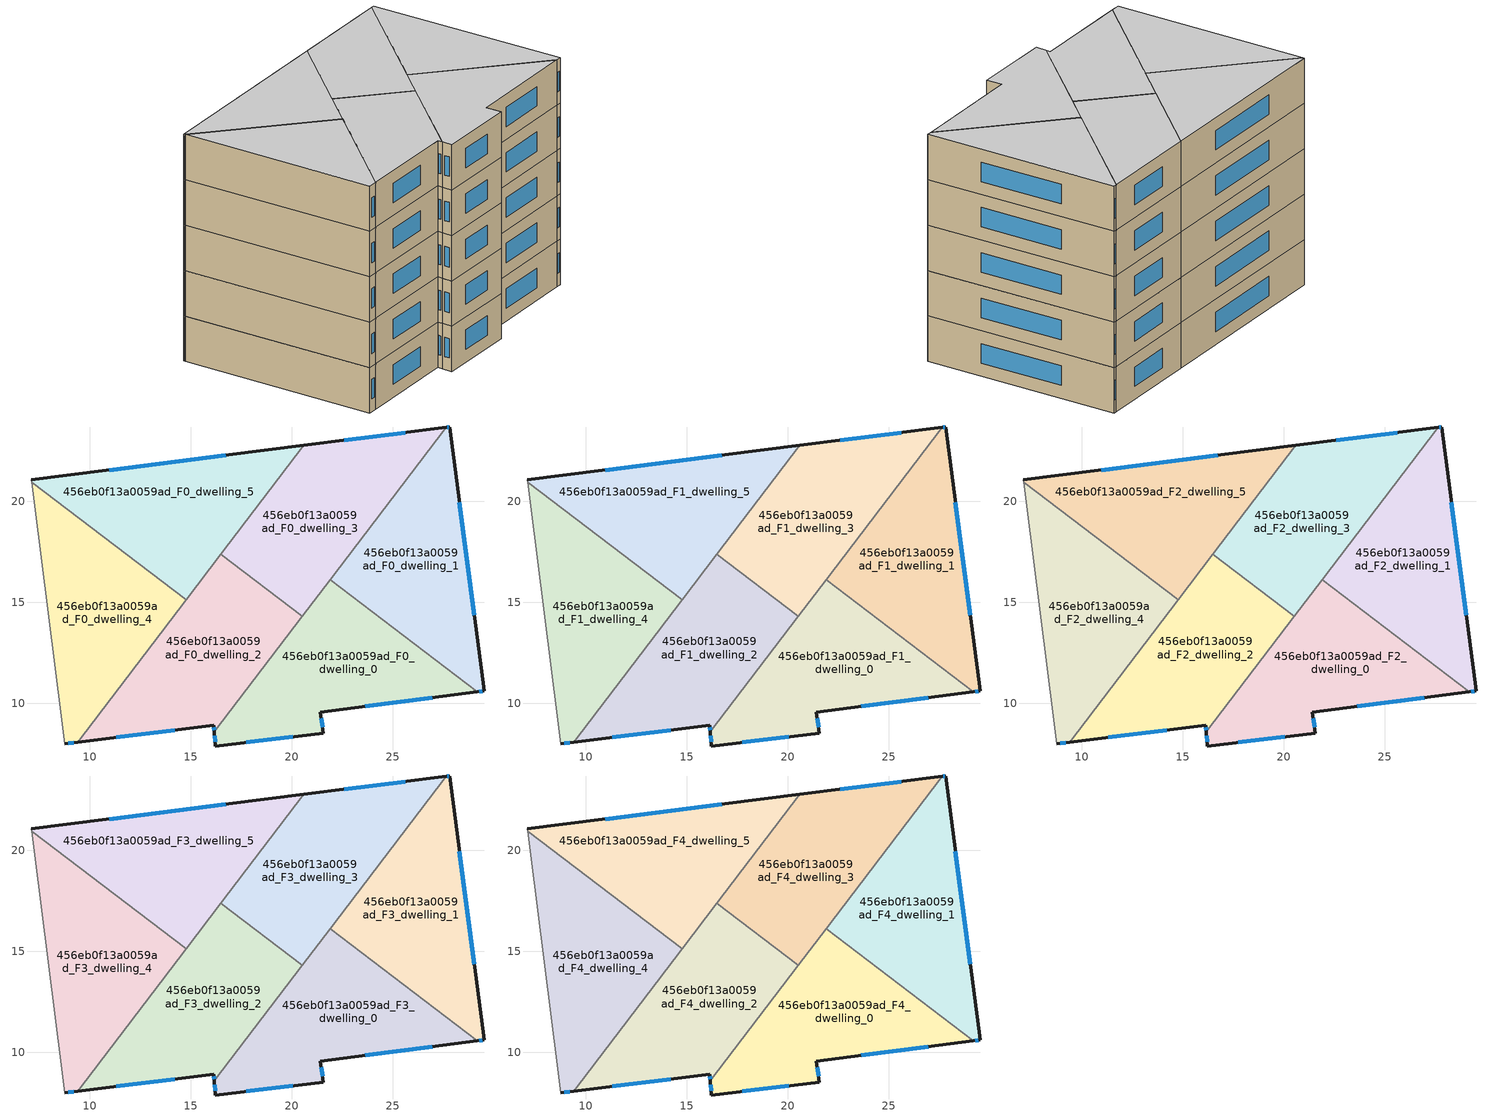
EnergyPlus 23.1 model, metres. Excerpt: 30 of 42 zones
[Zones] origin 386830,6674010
456eb0f13a0059ad_F0_dwelling_0
 floor ground (EU_floor_Construction): 29.17,10.56 21.42,9.55 21.57,8.51 16.22,7.88 16.16,8.58 21.89,16.11 z0
 wall outside (EU_wall_Construction): 16.16,8.58 16.22,7.88 21.57,8.51 21.42,9.55 29.17,10.56 z0:3
 wall to 456eb0f13a0059ad_F0_dwelling_1 (EU_wall_Construction): 29.17,10.56 21.89,16.11 z0:3
 wall to 456eb0f13a0059ad_F0_dwelling_2 (EU_wall_Construction): 20.53,14.31 16.16,8.58 z0:3
 wall to 456eb0f13a0059ad_F0_dwelling_3 (EU_wall_Construction): 21.89,16.1 20.53,14.31 z0:3
 window (EU_Window_Construction): 23.64,9.84 26.96,10.27 / 21.52,8.81 21.46,9.25 / 17.75,8.06 20.04,8.33 / 16.18,8.38 16.2,8.08 z0.86:2.14
456eb0f13a0059ad_F0_dwelling_1
 floor ground (EU_floor_Construction): 27.82,23.67 29.52,10.61 29.17,10.56 21.89,16.11 27.64,23.65 z0
 wall outside (EU_wall_Construction): 29.17,10.56 29.52,10.61 27.82,23.67 27.64,23.65 z0:3
 wall to 456eb0f13a0059ad_F0_dwelling_3 (EU_wall_Construction): 27.64,23.65 21.89,16.11 z0:3
 window (EU_Window_Construction): 29.27,10.57 29.42,10.59 / 27.76,23.66 27.69,23.66 / 29.03,14.34 28.3,19.94 z0.86:2.14
456eb0f13a0059ad_F0_dwelling_2
 floor ground (EU_floor_Construction): 20.53,14.31 16.16,8.58 16.13,8.9 9.4,8.06 16.49,17.38 z0
 wall outside (EU_wall_Construction): 9.4,8.06 16.13,8.9 16.16,8.58 z0:3
 wall to 456eb0f13a0059ad_F0_dwelling_3 (EU_wall_Construction): 20.53,14.31 16.49,17.38 z0:3
 wall to 456eb0f13a0059ad_F0_dwelling_4 (EU_wall_Construction): 14.77,15.12 9.4,8.06 z0:3
 wall to 456eb0f13a0059ad_F0_dwelling_5 (EU_wall_Construction): 16.49,17.38 14.77,15.12 z0:3
 window (EU_Window_Construction): 16.14,8.8 16.15,8.67 / 11.32,8.3 14.21,8.66 z0.86:2.14
456eb0f13a0059ad_F0_dwelling_3
 floor ground (EU_floor_Construction): 27.64,23.65 20.53,14.31 16.49,17.38 20.59,22.76 z0
 wall outside (EU_wall_Construction): 27.64,23.65 20.59,22.76 z0:3
 wall to 456eb0f13a0059ad_F0_dwelling_5 (EU_wall_Construction): 20.59,22.76 16.49,17.38 z0:3
 window (EU_Window_Construction): 25.62,23.39 22.6,23.01 z0.86:2.14
456eb0f13a0059ad_F0_dwelling_4
 floor ground (EU_floor_Construction): 14.77,15.12 9.4,8.06 8.76,7.98 7.12,20.95 z0
 wall outside (EU_wall_Construction): 8.76,7.98 9.4,8.06 z0:3
 wall adiabatic (EU_wall_Construction): 7.12,20.95 8.76,7.98 z0:3
 wall to 456eb0f13a0059ad_F0_dwelling_5 (EU_wall_Construction): 14.77,15.12 7.12,20.95 z0:3
 window (EU_Window_Construction): 8.94,8.01 9.21,8.04 z0.86:2.14
456eb0f13a0059ad_F0_dwelling_5
 floor ground (EU_floor_Construction): 20.59,22.76 14.77,15.12 7.12,20.95 7.11,21.05 z0
 wall outside (EU_wall_Construction): 20.59,22.76 7.11,21.05 z0:3
 wall adiabatic (EU_wall_Construction): 7.11,21.05 7.12,20.95 z0:3
 window (EU_Window_Construction): 16.74,22.27 10.96,21.54 z0.86:2.14
456eb0f13a0059ad_F1_dwelling_0
 floor to 456eb0f13a0059ad_F0_dwelling_0 (EU_floor_Construction): 29.17,10.56 21.42,9.55 21.57,8.51 16.22,7.88 16.16,8.58 21.89,16.11 z3
 wall outside (EU_wall_Construction): 16.16,8.58 16.22,7.88 21.57,8.51 21.42,9.55 29.17,10.56 z3:6
 wall to 456eb0f13a0059ad_F1_dwelling_1 (EU_wall_Construction): 29.17,10.56 21.89,16.11 z3:6
 wall to 456eb0f13a0059ad_F1_dwelling_2 (EU_wall_Construction): 20.53,14.31 16.16,8.58 z3:6
 wall to 456eb0f13a0059ad_F1_dwelling_3 (EU_wall_Construction): 21.89,16.1 20.53,14.31 z3:6
 window (EU_Window_Construction): 23.64,9.84 26.96,10.27 / 21.52,8.81 21.46,9.25 / 17.75,8.06 20.04,8.33 / 16.18,8.38 16.2,8.08 z3.86:5.14
456eb0f13a0059ad_F1_dwelling_1
 floor to 456eb0f13a0059ad_F0_dwelling_1 (EU_floor_Construction): 27.82,23.67 29.52,10.61 29.17,10.56 21.89,16.11 27.64,23.65 z3
 wall outside (EU_wall_Construction): 29.17,10.56 29.52,10.61 27.82,23.67 27.64,23.65 z3:6
 wall to 456eb0f13a0059ad_F1_dwelling_3 (EU_wall_Construction): 27.64,23.65 21.89,16.11 z3:6
 window (EU_Window_Construction): 29.27,10.57 29.42,10.59 / 27.76,23.66 27.69,23.66 / 29.03,14.34 28.3,19.94 z3.86:5.14
456eb0f13a0059ad_F1_dwelling_2
 floor to 456eb0f13a0059ad_F0_dwelling_2 (EU_floor_Construction): 20.53,14.31 16.16,8.58 16.13,8.9 9.4,8.06 16.49,17.38 z3
 wall outside (EU_wall_Construction): 9.4,8.06 16.13,8.9 16.16,8.58 z3:6
 wall to 456eb0f13a0059ad_F1_dwelling_3 (EU_wall_Construction): 20.53,14.31 16.49,17.38 z3:6
 wall to 456eb0f13a0059ad_F1_dwelling_4 (EU_wall_Construction): 14.77,15.12 9.4,8.06 z3:6
 wall to 456eb0f13a0059ad_F1_dwelling_5 (EU_wall_Construction): 16.49,17.38 14.77,15.12 z3:6
 window (EU_Window_Construction): 16.14,8.8 16.15,8.67 / 11.32,8.3 14.21,8.66 z3.86:5.14
456eb0f13a0059ad_F1_dwelling_3
 floor to 456eb0f13a0059ad_F0_dwelling_3 (EU_floor_Construction): 27.64,23.65 20.53,14.31 16.49,17.38 20.59,22.76 z3
 wall outside (EU_wall_Construction): 27.64,23.65 20.59,22.76 z3:6
 wall to 456eb0f13a0059ad_F1_dwelling_5 (EU_wall_Construction): 20.59,22.76 16.49,17.38 z3:6
 window (EU_Window_Construction): 25.62,23.39 22.6,23.01 z3.86:5.14
456eb0f13a0059ad_F1_dwelling_4
 floor to 456eb0f13a0059ad_F0_dwelling_4 (EU_floor_Construction): 14.77,15.12 9.4,8.06 8.76,7.98 7.12,20.95 z3
 wall outside (EU_wall_Construction): 8.76,7.98 9.4,8.06 z3:6
 wall adiabatic (EU_wall_Construction): 7.12,20.95 8.76,7.98 z3:6
 wall to 456eb0f13a0059ad_F1_dwelling_5 (EU_wall_Construction): 14.77,15.12 7.12,20.95 z3:6
 window (EU_Window_Construction): 8.94,8.01 9.21,8.04 z3.86:5.14
456eb0f13a0059ad_F1_dwelling_5
 floor to 456eb0f13a0059ad_F0_dwelling_5 (EU_floor_Construction): 20.59,22.76 14.77,15.12 7.12,20.95 7.11,21.05 z3
 wall outside (EU_wall_Construction): 20.59,22.76 7.11,21.05 z3:6
 wall adiabatic (EU_wall_Construction): 7.11,21.05 7.12,20.95 z3:6
 window (EU_Window_Construction): 16.74,22.27 10.96,21.54 z3.86:5.14
456eb0f13a0059ad_F2_dwelling_0
 floor to 456eb0f13a0059ad_F1_dwelling_0 (EU_floor_Construction): 29.17,10.56 21.42,9.55 21.57,8.51 16.22,7.88 16.16,8.58 21.89,16.11 z6
 wall outside (EU_wall_Construction): 16.16,8.58 16.22,7.88 21.57,8.51 21.42,9.55 29.17,10.56 z6:9
 wall to 456eb0f13a0059ad_F2_dwelling_1 (EU_wall_Construction): 29.17,10.56 21.89,16.11 z6:9
 wall to 456eb0f13a0059ad_F2_dwelling_2 (EU_wall_Construction): 20.53,14.31 16.16,8.58 z6:9
 wall to 456eb0f13a0059ad_F2_dwelling_3 (EU_wall_Construction): 21.89,16.1 20.53,14.31 z6:9
 window (EU_Window_Construction): 23.64,9.84 26.96,10.27 / 21.52,8.81 21.46,9.25 / 17.75,8.06 20.04,8.33 / 16.18,8.38 16.2,8.08 z6.86:8.14
456eb0f13a0059ad_F2_dwelling_1
 floor to 456eb0f13a0059ad_F1_dwelling_1 (EU_floor_Construction): 27.82,23.67 29.52,10.61 29.17,10.56 21.89,16.11 27.64,23.65 z6
 wall outside (EU_wall_Construction): 29.17,10.56 29.52,10.61 27.82,23.67 27.64,23.65 z6:9
 wall to 456eb0f13a0059ad_F2_dwelling_3 (EU_wall_Construction): 27.64,23.65 21.89,16.11 z6:9
 window (EU_Window_Construction): 29.27,10.57 29.42,10.59 / 27.76,23.66 27.69,23.66 / 29.03,14.34 28.3,19.94 z6.86:8.14
456eb0f13a0059ad_F2_dwelling_2
 floor to 456eb0f13a0059ad_F1_dwelling_2 (EU_floor_Construction): 20.53,14.31 16.16,8.58 16.13,8.9 9.4,8.06 16.49,17.38 z6
 wall outside (EU_wall_Construction): 9.4,8.06 16.13,8.9 16.16,8.58 z6:9
 wall to 456eb0f13a0059ad_F2_dwelling_3 (EU_wall_Construction): 20.53,14.31 16.49,17.38 z6:9
 wall to 456eb0f13a0059ad_F2_dwelling_4 (EU_wall_Construction): 14.77,15.12 9.4,8.06 z6:9
 wall to 456eb0f13a0059ad_F2_dwelling_5 (EU_wall_Construction): 16.49,17.38 14.77,15.12 z6:9
 window (EU_Window_Construction): 16.14,8.8 16.15,8.67 / 11.32,8.3 14.21,8.66 z6.86:8.14
456eb0f13a0059ad_F2_dwelling_3
 floor to 456eb0f13a0059ad_F1_dwelling_3 (EU_floor_Construction): 27.64,23.65 20.53,14.31 16.49,17.38 20.59,22.76 z6
 wall outside (EU_wall_Construction): 27.64,23.65 20.59,22.76 z6:9
 wall to 456eb0f13a0059ad_F2_dwelling_5 (EU_wall_Construction): 20.59,22.76 16.49,17.38 z6:9
 window (EU_Window_Construction): 25.62,23.39 22.6,23.01 z6.86:8.14
456eb0f13a0059ad_F2_dwelling_4
 floor to 456eb0f13a0059ad_F1_dwelling_4 (EU_floor_Construction): 14.77,15.12 9.4,8.06 8.76,7.98 7.12,20.95 z6
 wall outside (EU_wall_Construction): 8.76,7.98 9.4,8.06 z6:9
 wall adiabatic (EU_wall_Construction): 7.12,20.95 8.76,7.98 z6:9
 wall to 456eb0f13a0059ad_F2_dwelling_5 (EU_wall_Construction): 14.77,15.12 7.12,20.95 z6:9
 window (EU_Window_Construction): 8.94,8.01 9.21,8.04 z6.86:8.14
456eb0f13a0059ad_F2_dwelling_5
 floor to 456eb0f13a0059ad_F1_dwelling_5 (EU_floor_Construction): 20.59,22.76 14.77,15.12 7.12,20.95 7.11,21.05 z6
 wall outside (EU_wall_Construction): 20.59,22.76 7.11,21.05 z6:9
 wall adiabatic (EU_wall_Construction): 7.11,21.05 7.12,20.95 z6:9
 window (EU_Window_Construction): 16.74,22.27 10.96,21.54 z6.86:8.14
456eb0f13a0059ad_F3_dwelling_0
 floor to 456eb0f13a0059ad_F2_dwelling_0 (EU_floor_Construction): 29.17,10.56 21.42,9.55 21.57,8.51 16.22,7.88 16.16,8.58 21.89,16.11 z9
 wall outside (EU_wall_Construction): 16.16,8.58 16.22,7.88 21.57,8.51 21.42,9.55 29.17,10.56 z9:12
 wall to 456eb0f13a0059ad_F3_dwelling_1 (EU_wall_Construction): 29.17,10.56 21.89,16.11 z9:12
 wall to 456eb0f13a0059ad_F3_dwelling_2 (EU_wall_Construction): 20.53,14.31 16.16,8.58 z9:12
 wall to 456eb0f13a0059ad_F3_dwelling_3 (EU_wall_Construction): 21.89,16.1 20.53,14.31 z9:12
 window (EU_Window_Construction): 23.64,9.84 26.96,10.27 / 21.52,8.81 21.46,9.25 / 17.75,8.06 20.04,8.33 / 16.18,8.38 16.2,8.08 z9.86:11.14
456eb0f13a0059ad_F3_dwelling_1
 floor to 456eb0f13a0059ad_F2_dwelling_1 (EU_floor_Construction): 27.82,23.67 29.52,10.61 29.17,10.56 21.89,16.11 27.64,23.65 z9
 wall outside (EU_wall_Construction): 29.17,10.56 29.52,10.61 27.82,23.67 27.64,23.65 z9:12
 wall to 456eb0f13a0059ad_F3_dwelling_3 (EU_wall_Construction): 27.64,23.65 21.89,16.11 z9:12
 window (EU_Window_Construction): 29.27,10.57 29.42,10.59 / 27.76,23.66 27.69,23.66 / 29.03,14.34 28.3,19.94 z9.86:11.14
456eb0f13a0059ad_F3_dwelling_2
 floor to 456eb0f13a0059ad_F2_dwelling_2 (EU_floor_Construction): 20.53,14.31 16.16,8.58 16.13,8.9 9.4,8.06 16.49,17.38 z9
 wall outside (EU_wall_Construction): 9.4,8.06 16.13,8.9 16.16,8.58 z9:12
 wall to 456eb0f13a0059ad_F3_dwelling_3 (EU_wall_Construction): 20.53,14.31 16.49,17.38 z9:12
 wall to 456eb0f13a0059ad_F3_dwelling_4 (EU_wall_Construction): 14.77,15.12 9.4,8.06 z9:12
 wall to 456eb0f13a0059ad_F3_dwelling_5 (EU_wall_Construction): 16.49,17.38 14.77,15.12 z9:12
 window (EU_Window_Construction): 16.14,8.8 16.15,8.67 / 11.32,8.3 14.21,8.66 z9.86:11.14
456eb0f13a0059ad_F3_dwelling_3
 floor to 456eb0f13a0059ad_F2_dwelling_3 (EU_floor_Construction): 27.64,23.65 20.53,14.31 16.49,17.38 20.59,22.76 z9
 wall outside (EU_wall_Construction): 27.64,23.65 20.59,22.76 z9:12
 wall to 456eb0f13a0059ad_F3_dwelling_5 (EU_wall_Construction): 20.59,22.76 16.49,17.38 z9:12
 window (EU_Window_Construction): 25.62,23.39 22.6,23.01 z9.86:11.14
456eb0f13a0059ad_F3_dwelling_4
 floor to 456eb0f13a0059ad_F2_dwelling_4 (EU_floor_Construction): 14.77,15.12 9.4,8.06 8.76,7.98 7.12,20.95 z9
 wall outside (EU_wall_Construction): 8.76,7.98 9.4,8.06 z9:12
 wall adiabatic (EU_wall_Construction): 7.12,20.95 8.76,7.98 z9:12
 wall to 456eb0f13a0059ad_F3_dwelling_5 (EU_wall_Construction): 14.77,15.12 7.12,20.95 z9:12
 window (EU_Window_Construction): 8.94,8.01 9.21,8.04 z9.86:11.14
456eb0f13a0059ad_F3_dwelling_5
 floor to 456eb0f13a0059ad_F2_dwelling_5 (EU_floor_Construction): 20.59,22.76 14.77,15.12 7.12,20.95 7.11,21.05 z9
 wall outside (EU_wall_Construction): 20.59,22.76 7.11,21.05 z9:12
 wall adiabatic (EU_wall_Construction): 7.11,21.05 7.12,20.95 z9:12
 window (EU_Window_Construction): 16.74,22.27 10.96,21.54 z9.86:11.14
456eb0f13a0059ad_F4_dwelling_0
 floor to 456eb0f13a0059ad_F3_dwelling_0 (EU_floor_Construction): 29.17,10.56 21.42,9.55 21.57,8.51 16.22,7.88 16.16,8.58 21.89,16.11 z12
 wall outside (EU_wall_Construction): 16.16,8.58 16.22,7.88 21.57,8.51 21.42,9.55 29.17,10.56 z12:15
 wall to 456eb0f13a0059ad_F4_dwelling_1 (EU_wall_Construction): 29.17,10.56 21.89,16.11 z12:15
 wall to 456eb0f13a0059ad_F4_dwelling_2 (EU_wall_Construction): 20.53,14.31 16.16,8.58 z12:15
 wall to 456eb0f13a0059ad_F4_dwelling_3 (EU_wall_Construction): 21.89,16.1 20.53,14.31 z12:15
 window (EU_Window_Construction): 23.64,9.84 26.96,10.27 / 21.52,8.81 21.46,9.25 / 17.75,8.06 20.04,8.33 / 16.18,8.38 16.2,8.08 z12.86:14.14
 ceiling to 456eb0f13a0059ad_F5_dwelling_0 (EU_floor_Construction): 29.17,10.56 21.89,16.11 16.16,8.58 16.22,7.88 21.57,8.51 21.42,9.55 z15
456eb0f13a0059ad_F4_dwelling_1
 floor to 456eb0f13a0059ad_F3_dwelling_1 (EU_floor_Construction): 27.82,23.67 29.52,10.61 29.17,10.56 21.89,16.11 27.64,23.65 z12
 wall outside (EU_wall_Construction): 29.17,10.56 29.52,10.61 27.82,23.67 27.64,23.65 z12:15
 wall to 456eb0f13a0059ad_F4_dwelling_3 (EU_wall_Construction): 27.64,23.65 21.89,16.11 z12:15
 window (EU_Window_Construction): 29.27,10.57 29.42,10.59 / 27.76,23.66 27.69,23.66 / 29.03,14.34 28.3,19.94 z12.86:14.14
 ceiling to 456eb0f13a0059ad_F5_dwelling_1 (EU_floor_Construction): 29.52,10.61 27.82,23.67 27.64,23.65 21.89,16.11 29.17,10.56 z15
456eb0f13a0059ad_F4_dwelling_2
 floor to 456eb0f13a0059ad_F3_dwelling_2 (EU_floor_Construction): 20.53,14.31 16.16,8.58 16.13,8.9 9.4,8.06 16.49,17.38 z12
 wall outside (EU_wall_Construction): 9.4,8.06 16.13,8.9 16.16,8.58 z12:15
 wall to 456eb0f13a0059ad_F4_dwelling_3 (EU_wall_Construction): 20.53,14.31 16.49,17.38 z12:15
 wall to 456eb0f13a0059ad_F4_dwelling_4 (EU_wall_Construction): 14.77,15.12 9.4,8.06 z12:15
 wall to 456eb0f13a0059ad_F4_dwelling_5 (EU_wall_Construction): 16.49,17.38 14.77,15.12 z12:15
 window (EU_Window_Construction): 16.14,8.8 16.15,8.67 / 11.32,8.3 14.21,8.66 z12.86:14.14
 ceiling to 456eb0f13a0059ad_F5_dwelling_2 (EU_floor_Construction): 16.16,8.58 20.53,14.31 16.49,17.38 9.4,8.06 16.13,8.9 z15
456eb0f13a0059ad_F4_dwelling_3
 floor to 456eb0f13a0059ad_F3_dwelling_3 (EU_floor_Construction): 27.64,23.65 20.53,14.31 16.49,17.38 20.59,22.76 z12
 wall outside (EU_wall_Construction): 27.64,23.65 20.59,22.76 z12:15
 wall to 456eb0f13a0059ad_F4_dwelling_5 (EU_wall_Construction): 20.59,22.76 16.49,17.38 z12:15
 window (EU_Window_Construction): 25.62,23.39 22.6,23.01 z12.86:14.14
 ceiling to 456eb0f13a0059ad_F5_dwelling_3 (EU_floor_Construction): 20.53,14.31 27.64,23.65 20.59,22.76 16.49,17.38 z15
456eb0f13a0059ad_F4_dwelling_4
 floor to 456eb0f13a0059ad_F3_dwelling_4 (EU_floor_Construction): 14.77,15.12 9.4,8.06 8.76,7.98 7.12,20.95 z12
 wall outside (EU_wall_Construction): 8.76,7.98 9.4,8.06 z12:15
 wall adiabatic (EU_wall_Construction): 7.12,20.95 8.76,7.98 z12:15
 wall to 456eb0f13a0059ad_F4_dwelling_5 (EU_wall_Construction): 14.77,15.12 7.12,20.95 z12:15
 window (EU_Window_Construction): 8.94,8.01 9.21,8.04 z12.86:14.14
 ceiling to 456eb0f13a0059ad_F5_dwelling_4 (EU_floor_Construction): 9.4,8.06 14.77,15.12 7.12,20.95 8.76,7.98 z15
456eb0f13a0059ad_F4_dwelling_5
 floor to 456eb0f13a0059ad_F3_dwelling_5 (EU_floor_Construction): 20.59,22.76 14.77,15.12 7.12,20.95 7.11,21.05 z12
 wall outside (EU_wall_Construction): 20.59,22.76 7.11,21.05 z12:15
 wall adiabatic (EU_wall_Construction): 7.11,21.05 7.12,20.95 z12:15
 window (EU_Window_Construction): 16.74,22.27 10.96,21.54 z12.86:14.14
 ceiling to 456eb0f13a0059ad_F5_dwelling_5 (EU_floor_Construction): 14.77,15.12 20.59,22.76 7.11,21.05 7.12,20.95 z15
[Building]
EU S2 Campaign: North Axis=0; Terrain=City; Solar Distribution=FullExterior
[Site:Location]
Helsinki-Vantaa.AP: Latitude=60.317; Longitude=24.963; Time Zone=2; Elevation=54.6
[SizingPeriod:WeatherFileDays]
AnnualSizingPeriod: Begin Month=1; Begin Day of Month=1; End Month=12; End Day of Month=31; Day of Week for Start Day=Monday; Use Weather File Daylight Saving Period=No; Use Weather File Rain and Snow Indicators=No
[MATERIAL]
EU_InternalMass_Material: Roughness=MediumRough; Thickness=0.1; Conductivity=1; Density=1800; Specific Heat=900; Thermal Absorptance=0.9; Solar Absorptance=0.7; Visible Absorptance=0.7
[MATERIAL:NOMASS] Roughness=MediumRough; Thermal Absorptance=0.9; Solar Absorptance=0.7; Visible Absorptance=0.7
Name | Thermal Resistance
EU_wall_NoMass | 1.10183
EU_floor_NoMass | 1.70606
[WINDOWMATERIAL:SIMPLEGLAZINGSYSTEM]
EU_Window_SimpleGlazing: UFactor=3.11035; Solar Heat Gain Coefficient=0.8; Visible Transmittance=0.8
[CONSTRUCTION]
EU_wall_Construction: EU_wall_NoMass
EU_floor_Construction: EU_floor_NoMass
EU_Window_Construction: EU_Window_SimpleGlazing
EU_InternalMass_Construction: EU_InternalMass_Material
[ZONE] Type=1; Multiplier=1; Ceiling Height=autocalculate; Floor Area=autocalculate; Part of Total Floor Area=Yes
Name | Volume
456eb0f13a0059ad_F0_dwelling_0; 456eb0f13a0059ad_F1_dwelling_0; 456eb0f13a0059ad_F2_dwelling_0; 456eb0f13a0059ad_F3_dwelling_0; 456eb0f13a0059ad_F4_dwelling_0; 456eb0f13a0059ad_F0_dwelling_5; 456eb0f13a0059ad_F1_dwelling_5; 456eb0f13a0059ad_F2_dwelling_5; 456eb0f13a0059ad_F3_dwelling_5; 456eb0f13a0059ad_F4_dwelling_5 | 140.607
456eb0f13a0059ad_F0_dwelling_1; 456eb0f13a0059ad_F1_dwelling_1; 456eb0f13a0059ad_F2_dwelling_1; 456eb0f13a0059ad_F3_dwelling_1; 456eb0f13a0059ad_F4_dwelling_1 | 140.597
456eb0f13a0059ad_F0_dwelling_2; 456eb0f13a0059ad_F1_dwelling_2; 456eb0f13a0059ad_F2_dwelling_2; 456eb0f13a0059ad_F3_dwelling_2; 456eb0f13a0059ad_F4_dwelling_2 | 140.596
456eb0f13a0059ad_F0_dwelling_3; 456eb0f13a0059ad_F1_dwelling_3; 456eb0f13a0059ad_F2_dwelling_3; 456eb0f13a0059ad_F3_dwelling_3; 456eb0f13a0059ad_F4_dwelling_3 | 140.598
456eb0f13a0059ad_F0_dwelling_4; 456eb0f13a0059ad_F1_dwelling_4; 456eb0f13a0059ad_F2_dwelling_4; 456eb0f13a0059ad_F3_dwelling_4; 456eb0f13a0059ad_F4_dwelling_4 | 140.593
[INTERNALMASS] Construction=EU_InternalMass_Construction
Name | Zone or ZoneList | Surface Area
456eb0f13a0059ad_F0_dwelling_0_EU_InternalMass | 456eb0f13a0059ad_F0_dwelling_0 | 46.8692
456eb0f13a0059ad_F0_dwelling_1_EU_InternalMass | 456eb0f13a0059ad_F0_dwelling_1 | 46.8656
456eb0f13a0059ad_F0_dwelling_2_EU_InternalMass | 456eb0f13a0059ad_F0_dwelling_2 | 46.8655
456eb0f13a0059ad_F0_dwelling_3_EU_InternalMass | 456eb0f13a0059ad_F0_dwelling_3 | 46.8657
456eb0f13a0059ad_F0_dwelling_4_EU_InternalMass | 456eb0f13a0059ad_F0_dwelling_4 | 46.8645
456eb0f13a0059ad_F0_dwelling_5_EU_InternalMass | 456eb0f13a0059ad_F0_dwelling_5 | 46.8693
456eb0f13a0059ad_F1_dwelling_0_EU_InternalMass | 456eb0f13a0059ad_F1_dwelling_0 | 46.8692
456eb0f13a0059ad_F1_dwelling_1_EU_InternalMass | 456eb0f13a0059ad_F1_dwelling_1 | 46.8656
456eb0f13a0059ad_F1_dwelling_2_EU_InternalMass | 456eb0f13a0059ad_F1_dwelling_2 | 46.8655
456eb0f13a0059ad_F1_dwelling_3_EU_InternalMass | 456eb0f13a0059ad_F1_dwelling_3 | 46.8657
456eb0f13a0059ad_F1_dwelling_4_EU_InternalMass | 456eb0f13a0059ad_F1_dwelling_4 | 46.8645
456eb0f13a0059ad_F1_dwelling_5_EU_InternalMass | 456eb0f13a0059ad_F1_dwelling_5 | 46.8693
456eb0f13a0059ad_F2_dwelling_0_EU_InternalMass | 456eb0f13a0059ad_F2_dwelling_0 | 46.8692
456eb0f13a0059ad_F2_dwelling_1_EU_InternalMass | 456eb0f13a0059ad_F2_dwelling_1 | 46.8656
456eb0f13a0059ad_F2_dwelling_2_EU_InternalMass | 456eb0f13a0059ad_F2_dwelling_2 | 46.8655
456eb0f13a0059ad_F2_dwelling_3_EU_InternalMass | 456eb0f13a0059ad_F2_dwelling_3 | 46.8657
456eb0f13a0059ad_F2_dwelling_4_EU_InternalMass | 456eb0f13a0059ad_F2_dwelling_4 | 46.8645
456eb0f13a0059ad_F2_dwelling_5_EU_InternalMass | 456eb0f13a0059ad_F2_dwelling_5 | 46.8693
456eb0f13a0059ad_F3_dwelling_0_EU_InternalMass | 456eb0f13a0059ad_F3_dwelling_0 | 46.8692
456eb0f13a0059ad_F3_dwelling_1_EU_InternalMass | 456eb0f13a0059ad_F3_dwelling_1 | 46.8656
456eb0f13a0059ad_F3_dwelling_2_EU_InternalMass | 456eb0f13a0059ad_F3_dwelling_2 | 46.8655
456eb0f13a0059ad_F3_dwelling_3_EU_InternalMass | 456eb0f13a0059ad_F3_dwelling_3 | 46.8657
456eb0f13a0059ad_F3_dwelling_4_EU_InternalMass | 456eb0f13a0059ad_F3_dwelling_4 | 46.8645
456eb0f13a0059ad_F3_dwelling_5_EU_InternalMass | 456eb0f13a0059ad_F3_dwelling_5 | 46.8693
456eb0f13a0059ad_F4_dwelling_0_EU_InternalMass | 456eb0f13a0059ad_F4_dwelling_0 | 46.8692
456eb0f13a0059ad_F4_dwelling_1_EU_InternalMass | 456eb0f13a0059ad_F4_dwelling_1 | 46.8656
456eb0f13a0059ad_F4_dwelling_2_EU_InternalMass | 456eb0f13a0059ad_F4_dwelling_2 | 46.8655
456eb0f13a0059ad_F4_dwelling_3_EU_InternalMass | 456eb0f13a0059ad_F4_dwelling_3 | 46.8657
456eb0f13a0059ad_F4_dwelling_4_EU_InternalMass | 456eb0f13a0059ad_F4_dwelling_4 | 46.8645
456eb0f13a0059ad_F4_dwelling_5_EU_InternalMass | 456eb0f13a0059ad_F4_dwelling_5 | 46.8693
[OTHEREQUIPMENT] Fuel Type=Electricity; Design Level Calculation Method=Watts/Area; Power per Zone Floor Area=1; Fraction Latent=0; Fraction Radiant=0; Fraction Lost=0; Carbon Dioxide Generation Rate=0; EndUse Subcategory=EU_Step8_InternalGains
Name | Zone or ZoneList or Space or SpaceList | Schedule
EU_Step8_InternalGain_456eb0f13a0059ad_F0_dwelling_0_f000 | 456eb0f13a0059ad_F0_dwelling_0 | EU_Step8_GainSchedule_456eb0f13a0059ad_F0_dwelling_0_f000
EU_Step8_InternalGain_456eb0f13a0059ad_F0_dwelling_1_f000 | 456eb0f13a0059ad_F0_dwelling_1 | EU_Step8_GainSchedule_456eb0f13a0059ad_F0_dwelling_1_f000
EU_Step8_InternalGain_456eb0f13a0059ad_F0_dwelling_2_f000 | 456eb0f13a0059ad_F0_dwelling_2 | EU_Step8_GainSchedule_456eb0f13a0059ad_F0_dwelling_2_f000
EU_Step8_InternalGain_456eb0f13a0059ad_F0_dwelling_3_f000 | 456eb0f13a0059ad_F0_dwelling_3 | EU_Step8_GainSchedule_456eb0f13a0059ad_F0_dwelling_3_f000
EU_Step8_InternalGain_456eb0f13a0059ad_F0_dwelling_4_f000 | 456eb0f13a0059ad_F0_dwelling_4 | EU_Step8_GainSchedule_456eb0f13a0059ad_F0_dwelling_4_f000
EU_Step8_InternalGain_456eb0f13a0059ad_F0_dwelling_5_f000 | 456eb0f13a0059ad_F0_dwelling_5 | EU_Step8_GainSchedule_456eb0f13a0059ad_F0_dwelling_5_f000
EU_Step8_InternalGain_456eb0f13a0059ad_F1_dwelling_0_f000 | 456eb0f13a0059ad_F1_dwelling_0 | EU_Step8_GainSchedule_456eb0f13a0059ad_F1_dwelling_0_f000
EU_Step8_InternalGain_456eb0f13a0059ad_F1_dwelling_1_f000 | 456eb0f13a0059ad_F1_dwelling_1 | EU_Step8_GainSchedule_456eb0f13a0059ad_F1_dwelling_1_f000
EU_Step8_InternalGain_456eb0f13a0059ad_F1_dwelling_2_f000 | 456eb0f13a0059ad_F1_dwelling_2 | EU_Step8_GainSchedule_456eb0f13a0059ad_F1_dwelling_2_f000
EU_Step8_InternalGain_456eb0f13a0059ad_F1_dwelling_3_f000 | 456eb0f13a0059ad_F1_dwelling_3 | EU_Step8_GainSchedule_456eb0f13a0059ad_F1_dwelling_3_f000
EU_Step8_InternalGain_456eb0f13a0059ad_F1_dwelling_4_f000 | 456eb0f13a0059ad_F1_dwelling_4 | EU_Step8_GainSchedule_456eb0f13a0059ad_F1_dwelling_4_f000
EU_Step8_InternalGain_456eb0f13a0059ad_F1_dwelling_5_f000 | 456eb0f13a0059ad_F1_dwelling_5 | EU_Step8_GainSchedule_456eb0f13a0059ad_F1_dwelling_5_f000
EU_Step8_InternalGain_456eb0f13a0059ad_F2_dwelling_0_f000 | 456eb0f13a0059ad_F2_dwelling_0 | EU_Step8_GainSchedule_456eb0f13a0059ad_F2_dwelling_0_f000
EU_Step8_InternalGain_456eb0f13a0059ad_F2_dwelling_1_f000 | 456eb0f13a0059ad_F2_dwelling_1 | EU_Step8_GainSchedule_456eb0f13a0059ad_F2_dwelling_1_f000
EU_Step8_InternalGain_456eb0f13a0059ad_F2_dwelling_2_f000 | 456eb0f13a0059ad_F2_dwelling_2 | EU_Step8_GainSchedule_456eb0f13a0059ad_F2_dwelling_2_f000
EU_Step8_InternalGain_456eb0f13a0059ad_F2_dwelling_3_f000 | 456eb0f13a0059ad_F2_dwelling_3 | EU_Step8_GainSchedule_456eb0f13a0059ad_F2_dwelling_3_f000
EU_Step8_InternalGain_456eb0f13a0059ad_F2_dwelling_4_f000 | 456eb0f13a0059ad_F2_dwelling_4 | EU_Step8_GainSchedule_456eb0f13a0059ad_F2_dwelling_4_f000
EU_Step8_InternalGain_456eb0f13a0059ad_F2_dwelling_5_f000 | 456eb0f13a0059ad_F2_dwelling_5 | EU_Step8_GainSchedule_456eb0f13a0059ad_F2_dwelling_5_f000
EU_Step8_InternalGain_456eb0f13a0059ad_F3_dwelling_0_f000 | 456eb0f13a0059ad_F3_dwelling_0 | EU_Step8_GainSchedule_456eb0f13a0059ad_F3_dwelling_0_f000
EU_Step8_InternalGain_456eb0f13a0059ad_F3_dwelling_1_f000 | 456eb0f13a0059ad_F3_dwelling_1 | EU_Step8_GainSchedule_456eb0f13a0059ad_F3_dwelling_1_f000
EU_Step8_InternalGain_456eb0f13a0059ad_F3_dwelling_2_f000 | 456eb0f13a0059ad_F3_dwelling_2 | EU_Step8_GainSchedule_456eb0f13a0059ad_F3_dwelling_2_f000
EU_Step8_InternalGain_456eb0f13a0059ad_F3_dwelling_3_f000 | 456eb0f13a0059ad_F3_dwelling_3 | EU_Step8_GainSchedule_456eb0f13a0059ad_F3_dwelling_3_f000
EU_Step8_InternalGain_456eb0f13a0059ad_F3_dwelling_4_f000 | 456eb0f13a0059ad_F3_dwelling_4 | EU_Step8_GainSchedule_456eb0f13a0059ad_F3_dwelling_4_f000
EU_Step8_InternalGain_456eb0f13a0059ad_F3_dwelling_5_f000 | 456eb0f13a0059ad_F3_dwelling_5 | EU_Step8_GainSchedule_456eb0f13a0059ad_F3_dwelling_5_f000
EU_Step8_InternalGain_456eb0f13a0059ad_F4_dwelling_0_f000 | 456eb0f13a0059ad_F4_dwelling_0 | EU_Step8_GainSchedule_456eb0f13a0059ad_F4_dwelling_0_f000
EU_Step8_InternalGain_456eb0f13a0059ad_F4_dwelling_1_f000 | 456eb0f13a0059ad_F4_dwelling_1 | EU_Step8_GainSchedule_456eb0f13a0059ad_F4_dwelling_1_f000
EU_Step8_InternalGain_456eb0f13a0059ad_F4_dwelling_2_f000 | 456eb0f13a0059ad_F4_dwelling_2 | EU_Step8_GainSchedule_456eb0f13a0059ad_F4_dwelling_2_f000
EU_Step8_InternalGain_456eb0f13a0059ad_F4_dwelling_3_f000 | 456eb0f13a0059ad_F4_dwelling_3 | EU_Step8_GainSchedule_456eb0f13a0059ad_F4_dwelling_3_f000
EU_Step8_InternalGain_456eb0f13a0059ad_F4_dwelling_4_f000 | 456eb0f13a0059ad_F4_dwelling_4 | EU_Step8_GainSchedule_456eb0f13a0059ad_F4_dwelling_4_f000
EU_Step8_InternalGain_456eb0f13a0059ad_F4_dwelling_5_f000 | 456eb0f13a0059ad_F4_dwelling_5 | EU_Step8_GainSchedule_456eb0f13a0059ad_F4_dwelling_5_f000
[ZONEVENTILATION:DESIGNFLOWRATE] Schedule=EU_AlwaysOn; Design Flow Rate Calculation Method=AirChanges/Hour; Air Changes per Hour=0.756316; Ventilation Type=Natural; Fan Pressure Rise=0; Fan Total Efficiency=1; Constant Term Coefficient=1; Temperature Term Coefficient=0; Velocity Term Coefficient=0; Velocity Squared Term Coefficient=0; Minimum Indoor Temperature=-100; Maximum Indoor Temperature=100; Delta Temperature=-100; Minimum Outdoor Temperature=-100; Maximum Outdoor Temperature=100; Maximum Wind Speed=40
Name | Zone or ZoneList or Space or SpaceList
EU_ConstantAir_456eb0f13a0059ad_F0_dwelling_0 | 456eb0f13a0059ad_F0_dwelling_0
EU_ConstantAir_456eb0f13a0059ad_F0_dwelling_1 | 456eb0f13a0059ad_F0_dwelling_1
EU_ConstantAir_456eb0f13a0059ad_F0_dwelling_2 | 456eb0f13a0059ad_F0_dwelling_2
EU_ConstantAir_456eb0f13a0059ad_F0_dwelling_3 | 456eb0f13a0059ad_F0_dwelling_3
EU_ConstantAir_456eb0f13a0059ad_F0_dwelling_4 | 456eb0f13a0059ad_F0_dwelling_4
EU_ConstantAir_456eb0f13a0059ad_F0_dwelling_5 | 456eb0f13a0059ad_F0_dwelling_5
EU_ConstantAir_456eb0f13a0059ad_F1_dwelling_0 | 456eb0f13a0059ad_F1_dwelling_0
EU_ConstantAir_456eb0f13a0059ad_F1_dwelling_1 | 456eb0f13a0059ad_F1_dwelling_1
EU_ConstantAir_456eb0f13a0059ad_F1_dwelling_2 | 456eb0f13a0059ad_F1_dwelling_2
EU_ConstantAir_456eb0f13a0059ad_F1_dwelling_3 | 456eb0f13a0059ad_F1_dwelling_3
EU_ConstantAir_456eb0f13a0059ad_F1_dwelling_4 | 456eb0f13a0059ad_F1_dwelling_4
EU_ConstantAir_456eb0f13a0059ad_F1_dwelling_5 | 456eb0f13a0059ad_F1_dwelling_5
EU_ConstantAir_456eb0f13a0059ad_F2_dwelling_0 | 456eb0f13a0059ad_F2_dwelling_0
EU_ConstantAir_456eb0f13a0059ad_F2_dwelling_1 | 456eb0f13a0059ad_F2_dwelling_1
EU_ConstantAir_456eb0f13a0059ad_F2_dwelling_2 | 456eb0f13a0059ad_F2_dwelling_2
EU_ConstantAir_456eb0f13a0059ad_F2_dwelling_3 | 456eb0f13a0059ad_F2_dwelling_3
EU_ConstantAir_456eb0f13a0059ad_F2_dwelling_4 | 456eb0f13a0059ad_F2_dwelling_4
EU_ConstantAir_456eb0f13a0059ad_F2_dwelling_5 | 456eb0f13a0059ad_F2_dwelling_5
EU_ConstantAir_456eb0f13a0059ad_F3_dwelling_0 | 456eb0f13a0059ad_F3_dwelling_0
EU_ConstantAir_456eb0f13a0059ad_F3_dwelling_1 | 456eb0f13a0059ad_F3_dwelling_1
EU_ConstantAir_456eb0f13a0059ad_F3_dwelling_2 | 456eb0f13a0059ad_F3_dwelling_2
EU_ConstantAir_456eb0f13a0059ad_F3_dwelling_3 | 456eb0f13a0059ad_F3_dwelling_3
EU_ConstantAir_456eb0f13a0059ad_F3_dwelling_4 | 456eb0f13a0059ad_F3_dwelling_4
EU_ConstantAir_456eb0f13a0059ad_F3_dwelling_5 | 456eb0f13a0059ad_F3_dwelling_5
EU_ConstantAir_456eb0f13a0059ad_F4_dwelling_0 | 456eb0f13a0059ad_F4_dwelling_0
EU_ConstantAir_456eb0f13a0059ad_F4_dwelling_1 | 456eb0f13a0059ad_F4_dwelling_1
EU_ConstantAir_456eb0f13a0059ad_F4_dwelling_2 | 456eb0f13a0059ad_F4_dwelling_2
EU_ConstantAir_456eb0f13a0059ad_F4_dwelling_3 | 456eb0f13a0059ad_F4_dwelling_3
EU_ConstantAir_456eb0f13a0059ad_F4_dwelling_4 | 456eb0f13a0059ad_F4_dwelling_4
EU_ConstantAir_456eb0f13a0059ad_F4_dwelling_5 | 456eb0f13a0059ad_F4_dwelling_5
[HVACTEMPLATE:THERMOSTAT] Constant Heating Setpoint=20; Constant Cooling Setpoint=50
EU_HeatOnly_456eb0f13a0059ad_F0_dwelling_0; EU_HeatOnly_456eb0f13a0059ad_F0_dwelling_1; EU_HeatOnly_456eb0f13a0059ad_F0_dwelling_2; EU_HeatOnly_456eb0f13a0059ad_F0_dwelling_3; EU_HeatOnly_456eb0f13a0059ad_F0_dwelling_4; EU_HeatOnly_456eb0f13a0059ad_F0_dwelling_5; EU_HeatOnly_456eb0f13a0059ad_F1_dwelling_0; EU_HeatOnly_456eb0f13a0059ad_F1_dwelling_1; EU_HeatOnly_456eb0f13a0059ad_F1_dwelling_2; EU_HeatOnly_456eb0f13a0059ad_F1_dwelling_3; EU_HeatOnly_456eb0f13a0059ad_F1_dwelling_4; EU_HeatOnly_456eb0f13a0059ad_F1_dwelling_5; EU_HeatOnly_456eb0f13a0059ad_F2_dwelling_0; EU_HeatOnly_456eb0f13a0059ad_F2_dwelling_1; EU_HeatOnly_456eb0f13a0059ad_F2_dwelling_2; EU_HeatOnly_456eb0f13a0059ad_F2_dwelling_3; EU_HeatOnly_456eb0f13a0059ad_F2_dwelling_4; EU_HeatOnly_456eb0f13a0059ad_F2_dwelling_5; EU_HeatOnly_456eb0f13a0059ad_F3_dwelling_0; EU_HeatOnly_456eb0f13a0059ad_F3_dwelling_1; EU_HeatOnly_456eb0f13a0059ad_F3_dwelling_2; EU_HeatOnly_456eb0f13a0059ad_F3_dwelling_3; EU_HeatOnly_456eb0f13a0059ad_F3_dwelling_4; EU_HeatOnly_456eb0f13a0059ad_F3_dwelling_5; EU_HeatOnly_456eb0f13a0059ad_F4_dwelling_0; EU_HeatOnly_456eb0f13a0059ad_F4_dwelling_1; EU_HeatOnly_456eb0f13a0059ad_F4_dwelling_2; EU_HeatOnly_456eb0f13a0059ad_F4_dwelling_3; EU_HeatOnly_456eb0f13a0059ad_F4_dwelling_4; EU_HeatOnly_456eb0f13a0059ad_F4_dwelling_5; EU_HeatOnly_456eb0f13a0059ad_F5_dwelling_0; EU_HeatOnly_456eb0f13a0059ad_F5_dwelling_1; EU_HeatOnly_456eb0f13a0059ad_F5_dwelling_2; EU_HeatOnly_456eb0f13a0059ad_F5_dwelling_3; EU_HeatOnly_456eb0f13a0059ad_F5_dwelling_4; EU_HeatOnly_456eb0f13a0059ad_F5_dwelling_5; EU_HeatOnly_456eb0f13a0059ad_F6_dwelling_0; EU_HeatOnly_456eb0f13a0059ad_F6_dwelling_1; EU_HeatOnly_456eb0f13a0059ad_F6_dwelling_2; EU_HeatOnly_456eb0f13a0059ad_F6_dwelling_3; EU_HeatOnly_456eb0f13a0059ad_F6_dwelling_4; EU_HeatOnly_456eb0f13a0059ad_F6_dwelling_5
[HVACTEMPLATE:ZONE:IDEALLOADSAIRSYSTEM] System Availability Schedule=EU_AlwaysOn; Maximum Heating Supply Air Temperature=50; Minimum Cooling Supply Air Temperature=13; Maximum Heating Supply Air Humidity Ratio=0.0156; Minimum Cooling Supply Air Humidity Ratio=0.0077; Heating Limit=NoLimit; Cooling Limit=NoLimit; Heating Availability Schedule=EU_AlwaysOn; Cooling Availability Schedule=EU_CoolingOff; Dehumidification Control Type=ConstantSensibleHeatRatio; Cooling Sensible Heat Ratio=0.7; Dehumidification Setpoint=60; Humidification Control Type=None; Humidification Setpoint=30; Outdoor Air Method=None; Outdoor Air Flow Rate per Person=0.00944; Outdoor Air Flow Rate per Zone Floor Area=0; Outdoor Air Flow Rate per Zone=0; Demand Controlled Ventilation Type=None; Outdoor Air Economizer Type=NoEconomizer; Heat Recovery Type=None; Sensible Heat Recovery Effectiveness=0.7; Latent Heat Recovery Effectiveness=0.65
Name | Template Thermostat
456eb0f13a0059ad_F0_dwelling_0 | EU_HeatOnly_456eb0f13a0059ad_F0_dwelling_0
456eb0f13a0059ad_F0_dwelling_1 | EU_HeatOnly_456eb0f13a0059ad_F0_dwelling_1
456eb0f13a0059ad_F0_dwelling_2 | EU_HeatOnly_456eb0f13a0059ad_F0_dwelling_2
456eb0f13a0059ad_F0_dwelling_3 | EU_HeatOnly_456eb0f13a0059ad_F0_dwelling_3
456eb0f13a0059ad_F0_dwelling_4 | EU_HeatOnly_456eb0f13a0059ad_F0_dwelling_4
456eb0f13a0059ad_F0_dwelling_5 | EU_HeatOnly_456eb0f13a0059ad_F0_dwelling_5
456eb0f13a0059ad_F1_dwelling_0 | EU_HeatOnly_456eb0f13a0059ad_F1_dwelling_0
456eb0f13a0059ad_F1_dwelling_1 | EU_HeatOnly_456eb0f13a0059ad_F1_dwelling_1
456eb0f13a0059ad_F1_dwelling_2 | EU_HeatOnly_456eb0f13a0059ad_F1_dwelling_2
456eb0f13a0059ad_F1_dwelling_3 | EU_HeatOnly_456eb0f13a0059ad_F1_dwelling_3
456eb0f13a0059ad_F1_dwelling_4 | EU_HeatOnly_456eb0f13a0059ad_F1_dwelling_4
456eb0f13a0059ad_F1_dwelling_5 | EU_HeatOnly_456eb0f13a0059ad_F1_dwelling_5
456eb0f13a0059ad_F2_dwelling_0 | EU_HeatOnly_456eb0f13a0059ad_F2_dwelling_0
456eb0f13a0059ad_F2_dwelling_1 | EU_HeatOnly_456eb0f13a0059ad_F2_dwelling_1
456eb0f13a0059ad_F2_dwelling_2 | EU_HeatOnly_456eb0f13a0059ad_F2_dwelling_2
456eb0f13a0059ad_F2_dwelling_3 | EU_HeatOnly_456eb0f13a0059ad_F2_dwelling_3
456eb0f13a0059ad_F2_dwelling_4 | EU_HeatOnly_456eb0f13a0059ad_F2_dwelling_4
456eb0f13a0059ad_F2_dwelling_5 | EU_HeatOnly_456eb0f13a0059ad_F2_dwelling_5
456eb0f13a0059ad_F3_dwelling_0 | EU_HeatOnly_456eb0f13a0059ad_F3_dwelling_0
456eb0f13a0059ad_F3_dwelling_1 | EU_HeatOnly_456eb0f13a0059ad_F3_dwelling_1
456eb0f13a0059ad_F3_dwelling_2 | EU_HeatOnly_456eb0f13a0059ad_F3_dwelling_2
456eb0f13a0059ad_F3_dwelling_3 | EU_HeatOnly_456eb0f13a0059ad_F3_dwelling_3
456eb0f13a0059ad_F3_dwelling_4 | EU_HeatOnly_456eb0f13a0059ad_F3_dwelling_4
456eb0f13a0059ad_F3_dwelling_5 | EU_HeatOnly_456eb0f13a0059ad_F3_dwelling_5
456eb0f13a0059ad_F4_dwelling_0 | EU_HeatOnly_456eb0f13a0059ad_F4_dwelling_0
456eb0f13a0059ad_F4_dwelling_1 | EU_HeatOnly_456eb0f13a0059ad_F4_dwelling_1
456eb0f13a0059ad_F4_dwelling_2 | EU_HeatOnly_456eb0f13a0059ad_F4_dwelling_2
456eb0f13a0059ad_F4_dwelling_3 | EU_HeatOnly_456eb0f13a0059ad_F4_dwelling_3
456eb0f13a0059ad_F4_dwelling_4 | EU_HeatOnly_456eb0f13a0059ad_F4_dwelling_4
456eb0f13a0059ad_F4_dwelling_5 | EU_HeatOnly_456eb0f13a0059ad_F4_dwelling_5
[SIZING:ZONE] Zone Cooling Design Supply Air Temperature Input Method=SupplyAirTemperature; Zone Cooling Design Supply Air Temperature=13; Zone Heating Design Supply Air Temperature Input Method=SupplyAirTemperature; Zone Heating Design Supply Air Temperature=50; Zone Cooling Design Supply Air Humidity Ratio=0.008; Zone Heating Design Supply Air Humidity Ratio=0.008; Cooling Design Air Flow Method=DesignDay; Cooling Design Air Flow Rate=0; Cooling Minimum Air Flow per Zone Floor Area=0.000762; Cooling Minimum Air Flow=0; Cooling Minimum Air Flow Fraction=0.2; Heating Design Air Flow Method=DesignDay; Heating Design Air Flow Rate=0; Heating Maximum Air Flow per Zone Floor Area=0.002032; Heating Maximum Air Flow=0.141576; Heating Maximum Air Flow Fraction=0.3; Account for Dedicated Outdoor Air System=No; Dedicated Outdoor Air System Control Strategy=NeutralSupplyAir; Dedicated Outdoor Air Low Setpoint Temperature for Design=autosize; Dedicated Outdoor Air High Setpoint Temperature for Design=autosize; Zone Load Sizing Method=Sensible Load Only No Latent Load; Zone Latent Cooling Design Supply Air Humidity Ratio Input Method=HumidityRatioDifference; Zone Cooling Design Supply Air Humidity Ratio Difference=0.005; Zone Latent Heating Design Supply Air Humidity Ratio Input Method=HumidityRatioDifference; Zone Humidification Design Supply Air Humidity Ratio Difference=0.005
456eb0f13a0059ad_F0_dwelling_0; 456eb0f13a0059ad_F0_dwelling_1; 456eb0f13a0059ad_F0_dwelling_2; 456eb0f13a0059ad_F0_dwelling_3; 456eb0f13a0059ad_F0_dwelling_4; 456eb0f13a0059ad_F0_dwelling_5; 456eb0f13a0059ad_F1_dwelling_0; 456eb0f13a0059ad_F1_dwelling_1; 456eb0f13a0059ad_F1_dwelling_2; 456eb0f13a0059ad_F1_dwelling_3; 456eb0f13a0059ad_F1_dwelling_4; 456eb0f13a0059ad_F1_dwelling_5; 456eb0f13a0059ad_F2_dwelling_0; 456eb0f13a0059ad_F2_dwelling_1; 456eb0f13a0059ad_F2_dwelling_2; 456eb0f13a0059ad_F2_dwelling_3; 456eb0f13a0059ad_F2_dwelling_4; 456eb0f13a0059ad_F2_dwelling_5; 456eb0f13a0059ad_F3_dwelling_0; 456eb0f13a0059ad_F3_dwelling_1; 456eb0f13a0059ad_F3_dwelling_2; 456eb0f13a0059ad_F3_dwelling_3; 456eb0f13a0059ad_F3_dwelling_4; 456eb0f13a0059ad_F3_dwelling_5; 456eb0f13a0059ad_F4_dwelling_0; 456eb0f13a0059ad_F4_dwelling_1; 456eb0f13a0059ad_F4_dwelling_2; 456eb0f13a0059ad_F4_dwelling_3; 456eb0f13a0059ad_F4_dwelling_4; 456eb0f13a0059ad_F4_dwelling_5
[SCHEDULE:CONSTANT]
Name | Hourly Value
EU_AlwaysOn | 1
EU_CoolingOff | 0
[SCHEDULE:FILE] Column Number=1; Rows to Skip at Top=0; Number of Hours of Data=8760; Column Separator=Comma; Interpolate to Timestep=No; Minutes per Item=60; Adjust Schedule for Daylight Savings=Yes
Name | File
EU_Step8_GainSchedule_456eb0f13a0059ad_F0_dwelling_0_f000 | ../../schedules/456eb0f13a0059ad/456eb0f13a0059ad_F0_dwelling_0_f000_gain.csv
EU_Step8_GainSchedule_456eb0f13a0059ad_F0_dwelling_1_f000 | ../../schedules/456eb0f13a0059ad/456eb0f13a0059ad_F0_dwelling_1_f000_gain.csv
EU_Step8_GainSchedule_456eb0f13a0059ad_F0_dwelling_2_f000 | ../../schedules/456eb0f13a0059ad/456eb0f13a0059ad_F0_dwelling_2_f000_gain.csv
EU_Step8_GainSchedule_456eb0f13a0059ad_F0_dwelling_3_f000 | ../../schedules/456eb0f13a0059ad/456eb0f13a0059ad_F0_dwelling_3_f000_gain.csv
EU_Step8_GainSchedule_456eb0f13a0059ad_F0_dwelling_4_f000 | ../../schedules/456eb0f13a0059ad/456eb0f13a0059ad_F0_dwelling_4_f000_gain.csv
EU_Step8_GainSchedule_456eb0f13a0059ad_F0_dwelling_5_f000 | ../../schedules/456eb0f13a0059ad/456eb0f13a0059ad_F0_dwelling_5_f000_gain.csv
EU_Step8_GainSchedule_456eb0f13a0059ad_F1_dwelling_0_f000 | ../../schedules/456eb0f13a0059ad/456eb0f13a0059ad_F1_dwelling_0_f000_gain.csv
EU_Step8_GainSchedule_456eb0f13a0059ad_F1_dwelling_1_f000 | ../../schedules/456eb0f13a0059ad/456eb0f13a0059ad_F1_dwelling_1_f000_gain.csv
EU_Step8_GainSchedule_456eb0f13a0059ad_F1_dwelling_2_f000 | ../../schedules/456eb0f13a0059ad/456eb0f13a0059ad_F1_dwelling_2_f000_gain.csv
EU_Step8_GainSchedule_456eb0f13a0059ad_F1_dwelling_3_f000 | ../../schedules/456eb0f13a0059ad/456eb0f13a0059ad_F1_dwelling_3_f000_gain.csv
EU_Step8_GainSchedule_456eb0f13a0059ad_F1_dwelling_4_f000 | ../../schedules/456eb0f13a0059ad/456eb0f13a0059ad_F1_dwelling_4_f000_gain.csv
EU_Step8_GainSchedule_456eb0f13a0059ad_F1_dwelling_5_f000 | ../../schedules/456eb0f13a0059ad/456eb0f13a0059ad_F1_dwelling_5_f000_gain.csv
EU_Step8_GainSchedule_456eb0f13a0059ad_F2_dwelling_0_f000 | ../../schedules/456eb0f13a0059ad/456eb0f13a0059ad_F2_dwelling_0_f000_gain.csv
EU_Step8_GainSchedule_456eb0f13a0059ad_F2_dwelling_1_f000 | ../../schedules/456eb0f13a0059ad/456eb0f13a0059ad_F2_dwelling_1_f000_gain.csv
EU_Step8_GainSchedule_456eb0f13a0059ad_F2_dwelling_2_f000 | ../../schedules/456eb0f13a0059ad/456eb0f13a0059ad_F2_dwelling_2_f000_gain.csv
EU_Step8_GainSchedule_456eb0f13a0059ad_F2_dwelling_3_f000 | ../../schedules/456eb0f13a0059ad/456eb0f13a0059ad_F2_dwelling_3_f000_gain.csv
EU_Step8_GainSchedule_456eb0f13a0059ad_F2_dwelling_4_f000 | ../../schedules/456eb0f13a0059ad/456eb0f13a0059ad_F2_dwelling_4_f000_gain.csv
EU_Step8_GainSchedule_456eb0f13a0059ad_F2_dwelling_5_f000 | ../../schedules/456eb0f13a0059ad/456eb0f13a0059ad_F2_dwelling_5_f000_gain.csv
EU_Step8_GainSchedule_456eb0f13a0059ad_F3_dwelling_0_f000 | ../../schedules/456eb0f13a0059ad/456eb0f13a0059ad_F3_dwelling_0_f000_gain.csv
EU_Step8_GainSchedule_456eb0f13a0059ad_F3_dwelling_1_f000 | ../../schedules/456eb0f13a0059ad/456eb0f13a0059ad_F3_dwelling_1_f000_gain.csv
EU_Step8_GainSchedule_456eb0f13a0059ad_F3_dwelling_2_f000 | ../../schedules/456eb0f13a0059ad/456eb0f13a0059ad_F3_dwelling_2_f000_gain.csv
EU_Step8_GainSchedule_456eb0f13a0059ad_F3_dwelling_3_f000 | ../../schedules/456eb0f13a0059ad/456eb0f13a0059ad_F3_dwelling_3_f000_gain.csv
EU_Step8_GainSchedule_456eb0f13a0059ad_F3_dwelling_4_f000 | ../../schedules/456eb0f13a0059ad/456eb0f13a0059ad_F3_dwelling_4_f000_gain.csv
EU_Step8_GainSchedule_456eb0f13a0059ad_F3_dwelling_5_f000 | ../../schedules/456eb0f13a0059ad/456eb0f13a0059ad_F3_dwelling_5_f000_gain.csv
EU_Step8_GainSchedule_456eb0f13a0059ad_F4_dwelling_0_f000 | ../../schedules/456eb0f13a0059ad/456eb0f13a0059ad_F4_dwelling_0_f000_gain.csv
EU_Step8_GainSchedule_456eb0f13a0059ad_F4_dwelling_1_f000 | ../../schedules/456eb0f13a0059ad/456eb0f13a0059ad_F4_dwelling_1_f000_gain.csv
EU_Step8_GainSchedule_456eb0f13a0059ad_F4_dwelling_2_f000 | ../../schedules/456eb0f13a0059ad/456eb0f13a0059ad_F4_dwelling_2_f000_gain.csv
EU_Step8_GainSchedule_456eb0f13a0059ad_F4_dwelling_3_f000 | ../../schedules/456eb0f13a0059ad/456eb0f13a0059ad_F4_dwelling_3_f000_gain.csv
EU_Step8_GainSchedule_456eb0f13a0059ad_F4_dwelling_4_f000 | ../../schedules/456eb0f13a0059ad/456eb0f13a0059ad_F4_dwelling_4_f000_gain.csv
EU_Step8_GainSchedule_456eb0f13a0059ad_F4_dwelling_5_f000 | ../../schedules/456eb0f13a0059ad/456eb0f13a0059ad_F4_dwelling_5_f000_gain.csv
